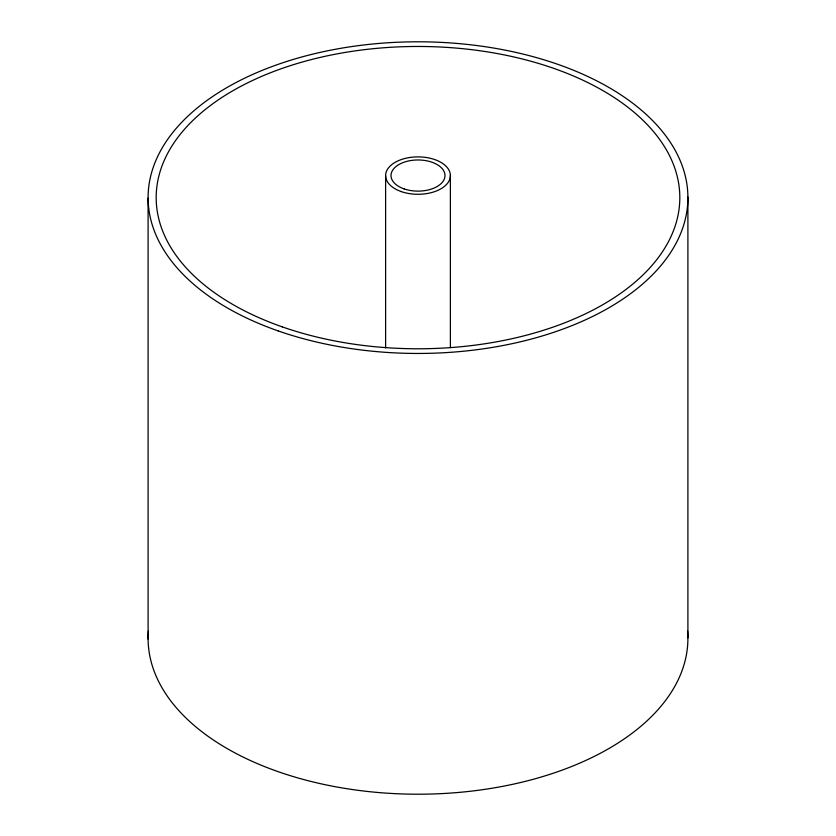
<?xml version="1.0" encoding="UTF-8"?>
<svg xmlns="http://www.w3.org/2000/svg" width="836" height="836" viewBox="0 0 836 836"><rect width="100%" height="100%" fill="white"/><g stroke="black" fill="none" stroke-linecap="round" stroke-linejoin="round"><path stroke-width="1.25" d="M687.903 197.066L687.903 637.816M450.385 175.466L450.385 347.609M385.615 175.706L385.615 347.849M148.097 198.184L148.097 638.934M687.6 630.971A269.903 155.83 0 0 1 418.125 794.21A269.903 155.83 0 0 1 148.39 631.107M278.043 330.868A269.903 155.83 0 0 0 687.84 200.974A269.903 155.83 0 0 0 288.106 61.028A269.903 155.83 0 0 0 278.043 330.868M404.07 188.894A26.992 15.581 0 0 0 444.982 175.842A26.992 15.581 0 0 0 404.948 161.912A26.992 15.581 0 0 0 404.07 188.894M401.28 191.601A32.385 18.695 0 0 0 450.385 175.936A32.385 18.695 0 0 0 402.335 159.216A32.385 18.695 0 0 0 401.28 191.601M282.244 326.866A261.804 151.149 0 0 0 679.752 200.88A261.804 151.149 0 0 0 292.004 65.124A261.804 151.149 0 0 0 282.244 326.866"/></g></svg>
